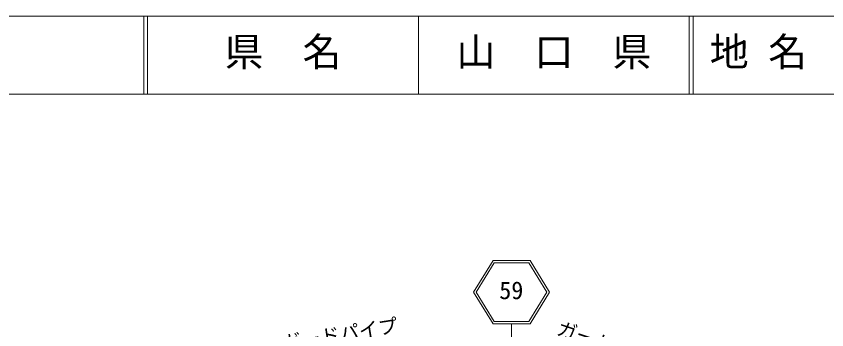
# Model space of a CAD drawing. Units: millimetres, scale not verified. Extents: x -73414 to 566586, y -116917 to 243083.
# Drawn here: x 167976 to 271982, y 202850 to 243083 of the extents above; entities that cross this region are included whole.
import ezdxf
from ezdxf.enums import TextEntityAlignment as Align

# ---------------------------------------------------------------- set-up
doc = ezdxf.new("R2010")
doc.units = ezdxf.units.MM
doc.header["$LTSCALE"] = 1000
for name, color, linetype, lineweight in [('M-STR-HTXT', 7, 'Continuous', 13), ('M-STR-STRC', 7, 'Continuous', 13), ('M-TTL', 2, 'Continuous', 13), ('M-TTL-LINE', 7, 'Continuous', 13), ('M-TTL-TXT', 7, 'Continuous', 13)]:
    doc.layers.add(name, color=color, linetype=linetype, lineweight=lineweight)
doc.styles.add('ＭＳ ゴシック', font='')
doc.styles.get('ＭＳ ゴシック').set_extended_font_data('MS Gothic')

msp = doc.modelspace()

# ---------------------------------------------------------------- linework, layer by layer
at = {"layer": 'M-STR-STRC'}
for p, q in [((229159, 211725), (226671, 207675)), ((229310, 211455), (226988, 207675)), ((229159, 211725), (233904, 211725)), ((229310, 211455), (233753, 211455)), ((236074, 207675), (233753, 211455)), ((236391, 207675), (233904, 211725)), ((226671, 207675), (229159, 203625)), ((226988, 207675), (229310, 203895)), ((233753, 203895), (236074, 207675)), ((233904, 203625), (236391, 207675)), ((229310, 203895), (233753, 203895)), ((229159, 203625), (233904, 203625)), ((231531, 203625), (231531, 201825))]:
    msp.add_line(p, q, dxfattribs=at)
at = {"layer": 'M-TTL'}
msp.add_line((566586, 243083), (-73414, 243083), dxfattribs=at)
at = {"layer": 'M-TTL-LINE'}
for p, q in [((184336, 243083), (184336, 233083)), ((184836, 243083), (184836, 233083)), ((219586, 243083), (219586, 233083)), ((254336, 243083), (254336, 233083)), ((254836, 243083), (254836, 233083)), ((-73414, 233083), (566586, 233083))]:
    msp.add_line(p, q, dxfattribs=at)

# ---------------------------------------------------------------- texts
at = {"layer": 'M-STR-HTXT', "style": 'ＭＳ ゴシック'}
for s, rotation, p in [('ガードパイプ', 9, (202303, 199668)), ('ガードレール', 341.5, (237035, 201748))]:
    msp.add_text(s, height=1833, rotation=rotation, dxfattribs=at).set_placement(p, align=Align.BOTTOM_LEFT)
at = {"layer": 'M-STR-STRC', "style": 'ＭＳ ゴシック'}
msp.add_text('59', height=2273, dxfattribs=at).set_placement((229956, 206100), align=Align.BOTTOM_LEFT)
at = {"layer": 'M-TTL-TXT', "style": 'ＭＳ ゴシック'}
for s, p in [('県\u3000名', (194711, 235583)), ('山\u3000口\u3000県', (224461, 235583)), ('地 名', (256966, 235583))]:
    msp.add_text(s, height=3666, dxfattribs=at).set_placement(p, align=Align.BOTTOM_LEFT)

doc.saveas('drawing.dxf')
